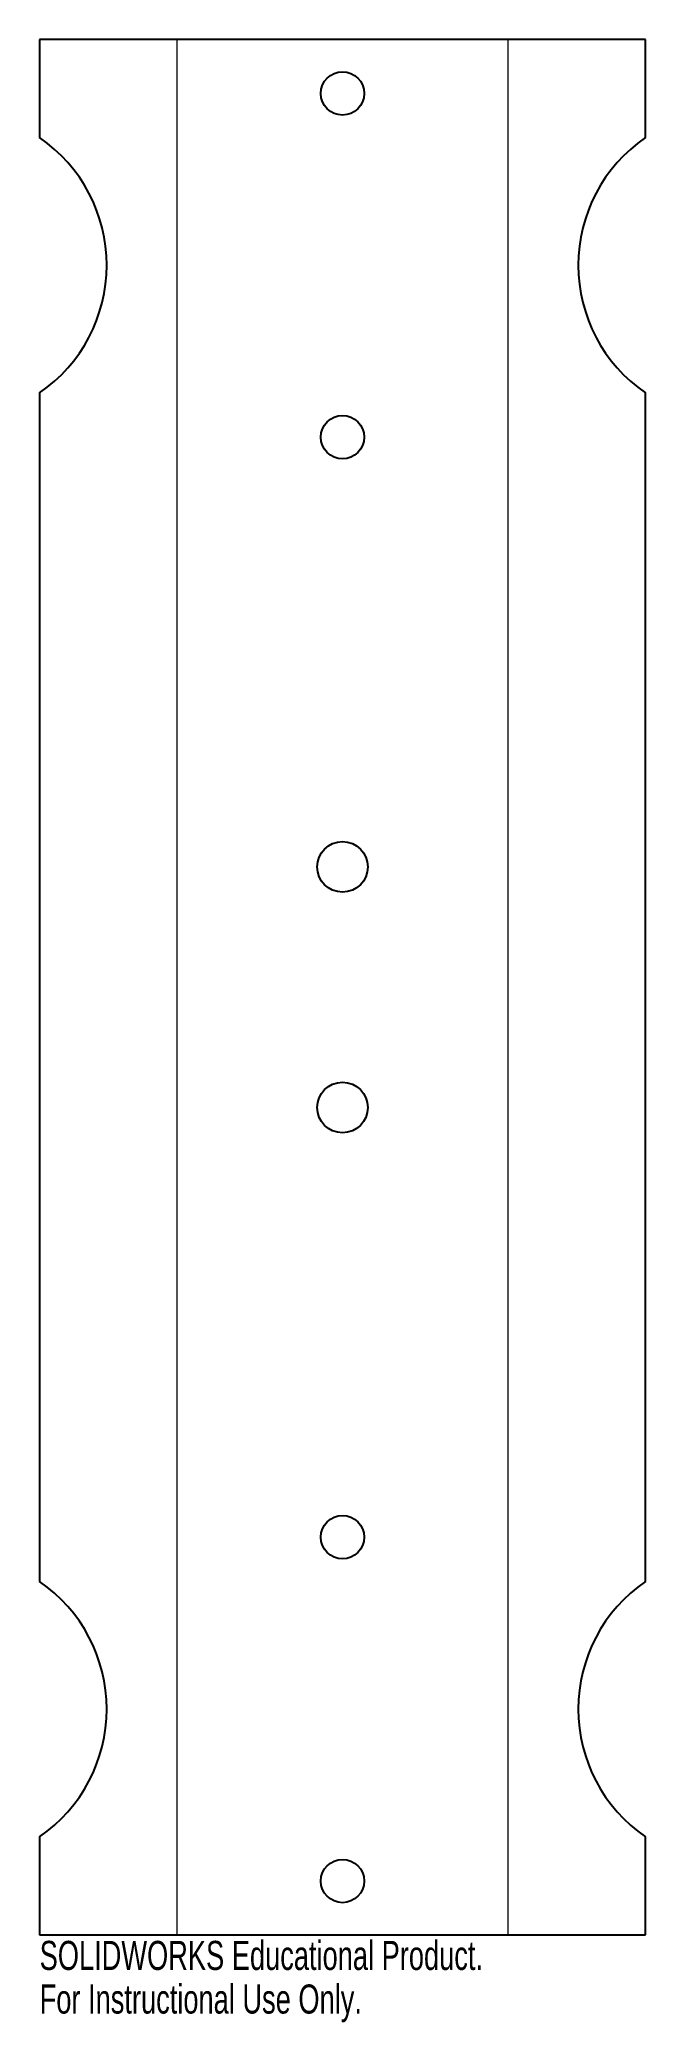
# Model space of a CAD drawing. Header units: millimetres. Extents: x -50 to 50, y -172 to 158.
import ezdxf

# ---------------------------------------------------------------- set-up
doc = ezdxf.new("R2010")
doc.units = ezdxf.units.MM
doc.styles.add('SLDTEXTSTYLE0', font='TXT', dxfattribs={"width": 0.7})

msp = doc.modelspace()

# ---------------------------------------------------------------- linework, layer by layer
at = {"color": 7, "linetype": 'Continuous', "lineweight": 25}
for p, q in [((-50.33, 157.5), (-50.33, 141.21)), ((50.33, 157.5), (-50.33, 157.5)), ((50.33, 141.21), (50.33, 157.5)), ((-50.33, 98.79), (-50.33, -98.79)), ((50.33, -98.79), (50.33, 98.79)), ((-50.33, -141.21), (-50.33, -157.5)), ((50.33, -157.5), (50.33, -141.21)), ((-50.33, -157.5), (50.33, -157.5))]:
    msp.add_line(p, q, dxfattribs=at)
at = {"color": 8, "linetype": 'Continuous', "lineweight": 0}
for p, q in [((-27.55, 157.5), (-27.55, -157.5)), ((27.55, -157.5), (27.55, 157.5))]:
    msp.add_line(p, q, dxfattribs=at)
at = {"color": 7, "linetype": 'Continuous', "lineweight": 25}
for centre, radius in [((0, 148.57), 3.6), ((0, 91.42), 3.6), ((0, 20), 4.2), ((0, -20), 4.2), ((0, -91.42), 3.6), ((0, -148.57), 3.6)]:
    msp.add_circle(centre, radius, dxfattribs=at)
for centre, start, end in [((-64.93, 120), 304.5406, 55.4594), ((64.93, 120), 124.5406, 235.4594), ((-64.93, -120), 304.5406, 55.4594), ((64.93, -120), 124.5406, 235.4594)]:
    msp.add_arc(centre, 25.75, start, end, dxfattribs=at)

# ---------------------------------------------------------------- texts
at = {"color": 7, "linetype": 'Continuous', "char_height": 4.8336, "attachment_point": 1, "style": 'SLDTEXTSTYLE0'}
for s, insert in [('SOLIDWORKS Educational Product.', (-50.33, -158.52)), ('For Instructional Use Only.', (-50.33, -165.77))]:
    msp.add_mtext(s, dxfattribs=dict(at, insert=insert))

doc.saveas('drawing.dxf')
